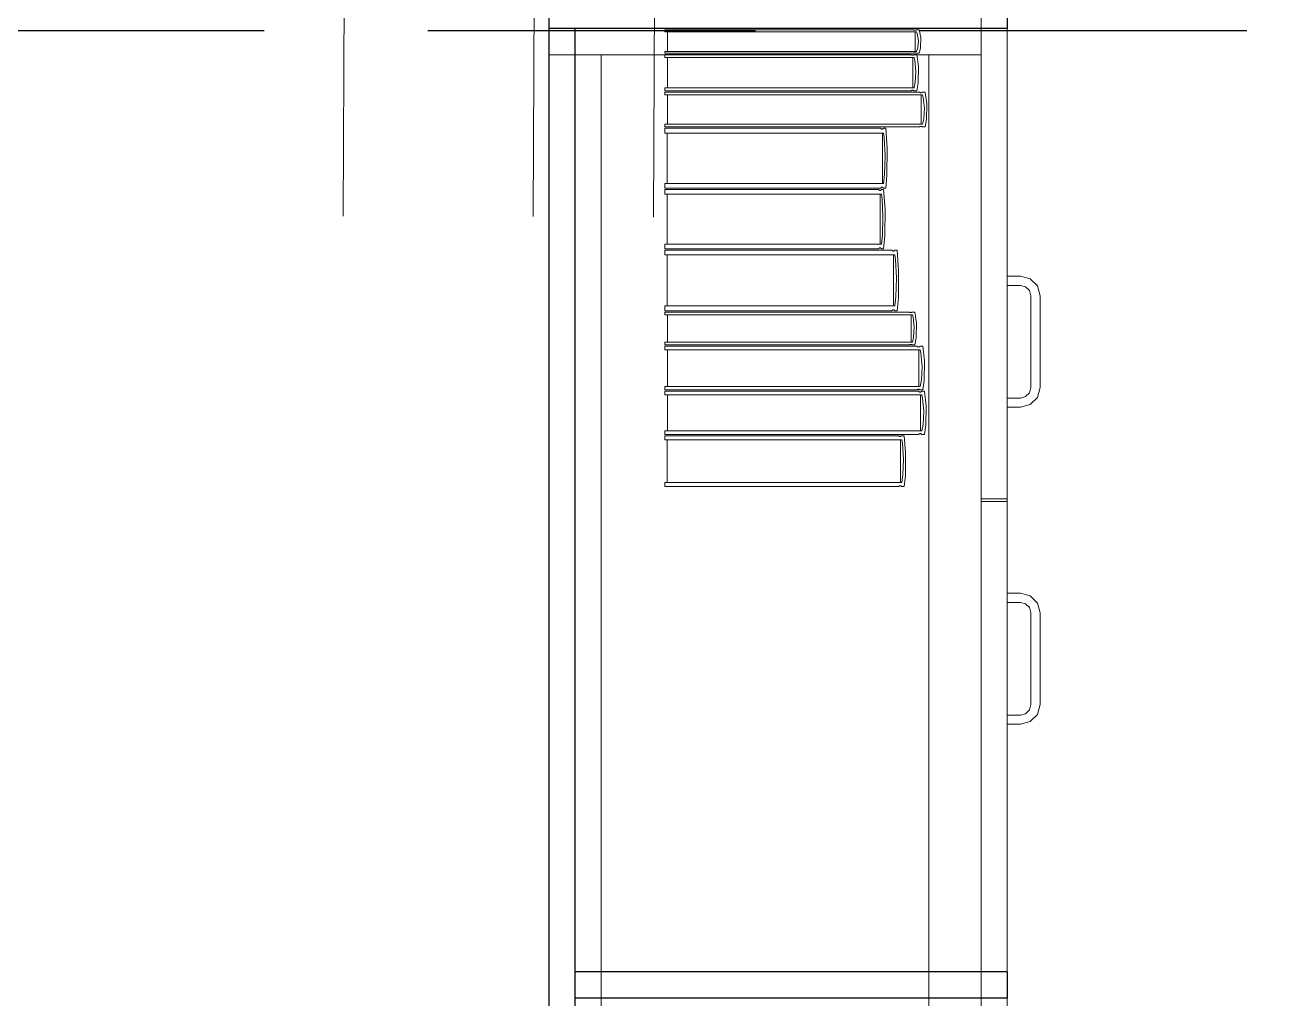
# Model space of a CAD drawing. Header units: inches. Extents: x -19 to 5698, y -728 to 92.
# Drawn here: x 291.911 to 292.876, y 22.592 to 23.335 of the extents above; entities that cross this region are included whole.
import ezdxf

# ---------------------------------------------------------------- set-up
doc = ezdxf.new("R2010")
doc.units = ezdxf.units.IN
doc.header["$MEASUREMENT"] = 0
doc.set_wipeout_variables(frame=1)
for name, pattern in [('HIDDEN', [0.375, 0.25, -0.125]), ('RAYITAS', [0.375, 0.25, -0.125]), ('Wipeout_Contour', [1, 0, -1])]:
    doc.linetypes.add(name, pattern=pattern)
for name, color, linetype, lineweight in [('00 conduct tomacorr', 120, 'HIDDEN', 30), ('T-TECHO-E', 150, 'Continuous', 20), ('TOMACORRIENTE', 22, 'RAYITAS', 9)]:
    doc.layers.add(name, color=color, linetype=linetype, lineweight=lineweight)
doc.layers.add('Interior - Mobiliario', color=7, linetype='Continuous')

# ---------------------------------------------------------------- blocks, each defined once
blk = doc.blocks.new('a')
at = {"layer": 'TOMACORRIENTE', "ltscale": 0.05}
h = blk.add_hatch(color=4, dxfattribs=at)
edge = h.paths.add_edge_path()
edge.add_arc((0, 0.0752), 0.02106, 0, 360)
at = {"layer": 'TOMACORRIENTE', "color": 4}
for p, q in [((-0.14553, 0.09625), (-0.0515, 0.09625)), ((-0.09851, 0.09625), (-0.09851, -0.09657)), ((0, 0.09625), (0, -0.09625)), ((0.06232, -0.09625), (0.06232, 0.09625))]:
    blk.add_line(p, q, dxfattribs=at)
blk.add_circle((0, 0.0752), 0.02106, dxfattribs=at)
blk = doc.blocks.new('CABLE 3FACE')
at = {"layer": 'T-TECHO-E', "rotation": 59.94170052614085}
blk.add_blockref('a', (0, 0), dxfattribs=at)

msp = doc.modelspace()

# ---------------------------------------------------------------- linework, layer by layer
at = {"layer": 'Interior - Mobiliario', "color": 175, "linetype": 'Continuous', "lineweight": 13}
for p, q in [((292.33073, 23.33237), (292.33073, 21.87237)), ((292.64073, 23.33237), (292.33073, 23.33237)), ((292.64073, 21.87237), (292.64073, 23.33237)), ((292.59234, 23.31761), (292.59144, 23.31493)), ((292.59283, 23.32311), (292.59234, 23.31761)), ((292.59338, 23.3135), (292.59444, 23.31742)), ((292.59444, 23.31742), (292.59469, 23.32541)), ((292.60073, 23.31237), (292.35073, 23.31237)), ((292.59144, 23.31493), (292.39938, 23.31493)), ((292.39938, 23.31493), (292.39938, 23.3135)), ((292.39938, 23.3135), (292.58913, 23.3135)), ((292.58733, 23.3125), (292.39938, 23.3125)), ((292.39938, 23.3125), (292.39938, 23.31029)), ((292.39938, 23.31029), (292.58962, 23.31029)), ((292.40131, 23.31029), (292.40131, 23.28705)), ((292.58743, 23.31239), (292.58733, 23.3125)), ((292.58767, 23.31223), (292.58743, 23.31239)), ((292.58794, 23.31211), (292.58767, 23.31223)), ((292.58822, 23.31205), (292.58794, 23.31211)), ((292.5885, 23.31204), (292.58822, 23.31205)), ((292.58878, 23.31209), (292.5885, 23.31204)), ((292.58866, 23.28705), (292.58866, 23.31029)), ((292.58905, 23.3122), (292.58878, 23.31209)), ((292.58929, 23.31235), (292.58905, 23.3122)), ((292.58913, 23.3135), (292.58929, 23.3136)), ((292.58929, 23.3136), (292.58954, 23.3137)), ((292.58945, 23.3125), (292.58929, 23.31235)), ((292.59154, 23.3125), (292.58945, 23.3125)), ((292.58954, 23.3137), (292.58981, 23.31377)), ((292.58962, 23.31029), (292.59019, 23.30819)), ((292.58981, 23.31377), (292.59009, 23.3138)), ((292.59009, 23.3138), (292.59037, 23.3138)), ((292.59019, 23.30819), (292.59099, 23.29971)), ((292.59037, 23.3138), (292.59066, 23.31376)), ((292.59066, 23.31376), (292.59092, 23.31368)), ((292.59092, 23.31368), (292.59117, 23.31357)), ((292.59117, 23.31357), (292.59127, 23.3135)), ((292.59127, 23.3135), (292.59338, 23.3135)), ((292.59283, 23.30328), (292.59154, 23.3125)), ((292.64073, 23.31237), (292.60073, 23.31237)), ((292.59099, 23.29971), (292.5905, 23.29119)), ((292.59259, 23.2909), (292.59283, 23.30328)), ((292.5905, 23.29119), (292.58962, 23.28705)), ((292.59154, 23.28483), (292.59259, 23.2909)), ((292.58962, 23.28705), (292.39938, 23.28705)), ((292.39938, 23.28705), (292.39938, 23.28483)), ((292.39938, 23.28483), (292.58733, 23.28483)), ((292.5936, 23.28383), (292.39938, 23.28383)), ((292.39938, 23.28383), (292.39938, 23.28171)), ((292.39938, 23.28171), (292.59597, 23.28171)), ((292.40137, 23.28171), (292.40137, 23.25939)), ((292.58733, 23.28483), (292.58748, 23.28498)), ((292.58748, 23.28498), (292.58773, 23.28514)), ((292.58773, 23.28514), (292.588, 23.28524)), ((292.588, 23.28524), (292.58828, 23.2853)), ((292.58828, 23.2853), (292.58856, 23.28529)), ((292.58856, 23.28529), (292.58884, 23.28523)), ((292.58884, 23.28523), (292.5891, 23.28511)), ((292.5891, 23.28511), (292.58935, 23.28494)), ((292.58935, 23.28494), (292.58945, 23.28483)), ((292.58945, 23.28483), (292.59154, 23.28483)), ((292.59371, 23.28373), (292.5936, 23.28383)), ((292.59396, 23.28357), (292.59371, 23.28373)), ((292.59424, 23.28346), (292.59396, 23.28357)), ((292.59452, 23.2834), (292.59424, 23.28346)), ((292.59482, 23.28339), (292.59452, 23.2834)), ((292.5951, 23.28344), (292.59482, 23.28339)), ((292.59498, 23.25939), (292.59498, 23.28171)), ((292.59538, 23.28354), (292.5951, 23.28344)), ((292.59564, 23.28369), (292.59538, 23.28354)), ((292.5958, 23.28383), (292.59564, 23.28369)), ((292.59796, 23.28383), (292.5958, 23.28383)), ((292.59597, 23.28171), (292.59656, 23.27969)), ((292.59656, 23.27969), (292.59739, 23.27155)), ((292.59929, 23.27497), (292.59796, 23.28383)), ((292.59739, 23.27155), (292.59689, 23.26337)), ((292.59905, 23.26309), (292.59929, 23.27497)), ((292.59689, 23.26337), (292.59597, 23.25939)), ((292.59796, 23.25726), (292.59905, 23.26309)), ((292.59597, 23.25939), (292.39938, 23.25939)), ((292.39938, 23.25939), (292.39938, 23.25726)), ((292.39938, 23.25726), (292.5936, 23.25726)), ((292.56418, 23.25626), (292.39938, 23.25626)), ((292.39938, 23.25626), (292.39938, 23.2526)), ((292.39938, 23.2526), (292.56619, 23.2526)), ((292.40107, 23.2526), (292.40107, 23.21419)), ((292.56427, 23.25609), (292.56418, 23.25626)), ((292.56448, 23.25581), (292.56427, 23.25609)), ((292.56472, 23.25561), (292.56448, 23.25581)), ((292.56496, 23.25551), (292.56472, 23.25561)), ((292.56521, 23.2555), (292.56496, 23.25551)), ((292.56545, 23.25558), (292.56521, 23.2555)), ((292.56535, 23.21419), (292.56535, 23.2526)), ((292.56569, 23.25576), (292.56545, 23.25558)), ((292.5659, 23.25602), (292.56569, 23.25576)), ((292.56604, 23.25626), (292.5659, 23.25602)), ((292.56788, 23.25626), (292.56604, 23.25626)), ((292.56619, 23.2526), (292.56669, 23.24914)), ((292.56901, 23.24101), (292.56788, 23.25626)), ((292.5936, 23.25726), (292.59376, 23.25741)), ((292.59376, 23.25741), (292.59402, 23.25756)), ((292.59402, 23.25756), (292.5943, 23.25766)), ((292.5943, 23.25766), (292.59459, 23.25771)), ((292.59459, 23.25771), (292.59488, 23.2577)), ((292.59488, 23.2577), (292.59517, 23.25764)), ((292.59517, 23.25764), (292.59544, 23.25753)), ((292.59544, 23.25753), (292.59569, 23.25737)), ((292.59569, 23.25737), (292.5958, 23.25726)), ((292.5958, 23.25726), (292.59796, 23.25726)), ((292.56669, 23.24914), (292.56739, 23.23512)), ((292.5688, 23.22056), (292.56901, 23.24101)), ((292.56739, 23.23512), (292.56696, 23.22104)), ((292.56696, 23.22104), (292.56619, 23.21419)), ((292.56619, 23.21419), (292.39938, 23.21419)), ((292.39938, 23.21419), (292.39938, 23.21054)), ((292.56477, 23.21122), (292.56501, 23.2113)), ((292.56501, 23.2113), (292.56526, 23.21129)), ((292.56526, 23.21129), (292.56551, 23.21118)), ((292.56788, 23.21054), (292.5688, 23.22056)), ((292.39938, 23.21054), (292.56418, 23.21054)), ((292.56264, 23.20954), (292.39938, 23.20954)), ((292.39938, 23.20954), (292.39938, 23.20591)), ((292.39938, 23.20591), (292.56464, 23.20591)), ((292.40105, 23.20591), (292.40105, 23.16787)), ((292.56274, 23.20936), (292.56264, 23.20954)), ((292.56295, 23.20908), (292.56274, 23.20936)), ((292.56318, 23.20889), (292.56295, 23.20908)), ((292.56342, 23.20879), (292.56318, 23.20889)), ((292.56366, 23.20878), (292.56342, 23.20879)), ((292.56391, 23.20886), (292.56366, 23.20878)), ((292.5638, 23.16787), (292.5638, 23.20591)), ((292.56414, 23.20903), (292.56391, 23.20886)), ((292.56435, 23.20929), (292.56414, 23.20903)), ((292.56418, 23.21054), (292.56432, 23.21078)), ((292.56432, 23.21078), (292.56453, 23.21104)), ((292.56449, 23.20954), (292.56435, 23.20929)), ((292.56631, 23.20954), (292.56449, 23.20954)), ((292.56453, 23.21104), (292.56477, 23.21122)), ((292.56464, 23.20591), (292.56513, 23.20248)), ((292.56513, 23.20248), (292.56583, 23.18859)), ((292.56551, 23.21118), (292.56574, 23.21099)), ((292.56574, 23.21099), (292.56595, 23.21071)), ((292.56595, 23.21071), (292.56604, 23.21054)), ((292.56604, 23.21054), (292.56788, 23.21054)), ((292.56743, 23.19443), (292.56631, 23.20954)), ((292.56722, 23.17418), (292.56743, 23.19443)), ((292.56583, 23.18859), (292.5654, 23.17466)), ((292.5654, 23.17466), (292.56464, 23.16787)), ((292.56631, 23.16425), (292.56722, 23.17418)), ((292.56464, 23.16787), (292.39938, 23.16787)), ((292.39938, 23.16787), (292.39938, 23.16425)), ((292.39938, 23.16425), (292.56264, 23.16425)), ((292.57269, 23.16325), (292.39938, 23.16325)), ((292.39938, 23.16325), (292.39938, 23.15955)), ((292.56264, 23.16425), (292.56278, 23.16449)), ((292.56278, 23.16449), (292.563, 23.16475)), ((292.563, 23.16475), (292.56323, 23.16493)), ((292.56323, 23.16493), (292.56347, 23.16501)), ((292.56347, 23.16501), (292.56372, 23.165)), ((292.56372, 23.165), (292.56396, 23.16489)), ((292.56396, 23.16489), (292.56419, 23.1647)), ((292.56419, 23.1647), (292.5644, 23.16443)), ((292.5644, 23.16443), (292.56449, 23.16425)), ((292.56449, 23.16425), (292.56631, 23.16425)), ((292.57279, 23.16307), (292.57269, 23.16325)), ((292.57301, 23.16279), (292.57279, 23.16307)), ((292.57465, 23.16325), (292.57451, 23.163)), ((292.57658, 23.16325), (292.57465, 23.16325)), ((292.57777, 23.14781), (292.57658, 23.16325)), ((292.39938, 23.15955), (292.57481, 23.15955)), ((292.40116, 23.15955), (292.40116, 23.12065)), ((292.57326, 23.16259), (292.57301, 23.16279)), ((292.57351, 23.16249), (292.57326, 23.16259)), ((292.57377, 23.16248), (292.57351, 23.16249)), ((292.57403, 23.16256), (292.57377, 23.16248)), ((292.57392, 23.12065), (292.57392, 23.15955)), ((292.57428, 23.16274), (292.57403, 23.16256)), ((292.57451, 23.163), (292.57428, 23.16274)), ((292.57481, 23.15955), (292.57533, 23.15603)), ((292.57533, 23.15603), (292.57607, 23.14184)), ((292.57755, 23.1271), (292.57777, 23.14781)), ((292.57607, 23.14184), (292.57562, 23.12758)), ((292.67073, 23.14337), (292.66073, 23.14337)), ((292.66073, 23.14337), (292.66073, 23.13637)), ((292.66073, 23.13637), (292.67073, 23.13637)), ((292.67823, 23.14136), (292.67073, 23.14337)), ((292.67073, 23.13637), (292.67473, 23.1353)), ((292.67473, 23.1353), (292.67766, 23.13237)), ((292.68372, 23.13587), (292.67823, 23.14136)), ((292.68573, 23.12837), (292.68372, 23.13587)), ((292.57562, 23.12758), (292.57481, 23.12065)), ((292.57658, 23.11694), (292.57755, 23.1271)), ((292.67766, 23.13237), (292.67873, 23.12837)), ((292.67873, 23.12837), (292.67873, 23.05837)), ((292.68573, 23.05837), (292.68573, 23.12837)), ((292.57481, 23.12065), (292.39938, 23.12065)), ((292.39938, 23.12065), (292.39938, 23.11694)), ((292.39938, 23.11694), (292.57269, 23.11694)), ((292.58596, 23.11594), (292.39938, 23.11594)), ((292.39938, 23.11594), (292.39938, 23.11394)), ((292.57269, 23.11694), (292.57284, 23.11719)), ((292.57284, 23.11719), (292.57306, 23.11746)), ((292.57306, 23.11746), (292.57331, 23.11763)), ((292.57331, 23.11763), (292.57357, 23.11772)), ((292.57357, 23.11772), (292.57383, 23.11771)), ((292.57383, 23.11771), (292.57409, 23.1176)), ((292.57409, 23.1176), (292.57433, 23.1174)), ((292.57433, 23.1174), (292.57455, 23.11712)), ((292.57455, 23.11712), (292.57465, 23.11694)), ((292.57465, 23.11694), (292.57658, 23.11694)), ((292.58606, 23.11585), (292.58596, 23.11594)), ((292.5863, 23.11569), (292.58606, 23.11585)), ((292.58657, 23.11559), (292.5863, 23.11569)), ((292.58684, 23.11553), (292.58657, 23.11559)), ((292.58712, 23.11552), (292.58684, 23.11553)), ((292.5874, 23.11557), (292.58712, 23.11552)), ((292.58767, 23.11567), (292.5874, 23.11557)), ((292.58791, 23.11581), (292.58767, 23.11567)), ((292.58807, 23.11594), (292.58791, 23.11581)), ((292.59014, 23.11594), (292.58807, 23.11594)), ((292.59142, 23.10759), (292.59014, 23.11594)), ((292.39938, 23.11394), (292.58824, 23.11394)), ((292.40129, 23.11394), (292.40129, 23.09289)), ((292.58728, 23.09289), (292.58728, 23.11394)), ((292.58824, 23.11394), (292.5888, 23.11204)), ((292.5888, 23.11204), (292.5896, 23.10435)), ((292.59119, 23.09638), (292.59142, 23.10759)), ((292.58911, 23.09664), (292.58824, 23.09289)), ((292.5896, 23.10435), (292.58911, 23.09664)), ((292.59014, 23.09088), (292.59119, 23.09638)), ((292.58824, 23.09289), (292.39938, 23.09289)), ((292.39938, 23.09289), (292.39938, 23.09088)), ((292.39938, 23.09088), (292.58596, 23.09088)), ((292.59187, 23.08988), (292.39938, 23.08988)), ((292.39938, 23.08988), (292.39938, 23.08721)), ((292.39938, 23.08721), (292.59422, 23.08721)), ((292.40135, 23.08721), (292.40135, 23.05916)), ((292.58596, 23.09088), (292.58611, 23.09102)), ((292.58611, 23.09102), (292.58636, 23.09116)), ((292.58636, 23.09116), (292.58663, 23.09126)), ((292.58663, 23.09126), (292.5869, 23.0913)), ((292.5869, 23.0913), (292.58718, 23.0913)), ((292.58718, 23.0913), (292.58746, 23.09124)), ((292.58746, 23.09124), (292.58772, 23.09113)), ((292.58772, 23.09113), (292.58796, 23.09098)), ((292.58796, 23.09098), (292.58807, 23.09088)), ((292.58807, 23.09088), (292.59014, 23.09088)), ((292.59198, 23.08975), (292.59187, 23.08988)), ((292.59222, 23.08955), (292.59198, 23.08975)), ((292.5925, 23.08941), (292.59222, 23.08955)), ((292.59278, 23.08933), (292.5925, 23.08941)), ((292.59307, 23.08933), (292.59278, 23.08933)), ((292.59336, 23.08939), (292.59307, 23.08933)), ((292.59323, 23.05916), (292.59323, 23.08721)), ((292.59363, 23.08951), (292.59336, 23.08939)), ((292.59388, 23.0897), (292.59363, 23.08951)), ((292.59405, 23.08988), (292.59388, 23.0897)), ((292.59619, 23.08988), (292.59405, 23.08988)), ((292.59422, 23.08721), (292.5948, 23.08468)), ((292.59751, 23.07875), (292.59619, 23.08988)), ((292.5948, 23.08468), (292.59562, 23.07444)), ((292.59726, 23.06381), (292.59751, 23.07875)), ((292.59562, 23.07444), (292.59512, 23.06416)), ((292.59422, 23.05916), (292.39938, 23.05916)), ((292.39938, 23.05916), (292.39938, 23.05649)), ((292.59228, 23.05686), (292.59256, 23.05699)), ((292.59256, 23.05699), (292.59284, 23.05705)), ((292.59284, 23.05705), (292.59313, 23.05704)), ((292.59313, 23.05704), (292.59342, 23.05696)), ((292.59342, 23.05696), (292.59369, 23.05682)), ((292.59512, 23.06416), (292.59422, 23.05916)), ((292.59619, 23.05649), (292.59726, 23.06381)), ((292.67873, 23.05837), (292.67766, 23.05437)), ((292.68372, 23.05087), (292.68573, 23.05837)), ((292.39938, 23.05649), (292.59187, 23.05649)), ((292.59315, 23.05549), (292.39938, 23.05549)), ((292.39938, 23.05549), (292.39938, 23.05286)), ((292.39938, 23.05286), (292.59551, 23.05286)), ((292.40137, 23.05286), (292.40137, 23.02525)), ((292.59187, 23.05649), (292.59203, 23.05667)), ((292.59203, 23.05667), (292.59228, 23.05686)), ((292.59326, 23.05536), (292.59315, 23.05549)), ((292.59351, 23.05516), (292.59326, 23.05536)), ((292.59378, 23.05502), (292.59351, 23.05516)), ((292.59369, 23.05682), (292.59394, 23.05662)), ((292.59407, 23.05495), (292.59378, 23.05502)), ((292.59394, 23.05662), (292.59405, 23.05649)), ((292.59405, 23.05649), (292.59619, 23.05649)), ((292.59436, 23.05494), (292.59407, 23.05495)), ((292.59465, 23.055), (292.59436, 23.05494)), ((292.59452, 23.02525), (292.59452, 23.05286)), ((292.59492, 23.05512), (292.59465, 23.055)), ((292.59518, 23.05531), (292.59492, 23.05512)), ((292.59534, 23.05549), (292.59518, 23.05531)), ((292.5975, 23.05549), (292.59534, 23.05549)), ((292.59551, 23.05286), (292.5961, 23.05037)), ((292.5961, 23.05037), (292.59693, 23.04029)), ((292.59883, 23.04453), (292.5975, 23.05549)), ((292.66073, 23.05037), (292.66073, 23.04337)), ((292.67073, 23.05037), (292.66073, 23.05037)), ((292.67473, 23.05144), (292.67073, 23.05037)), ((292.67766, 23.05437), (292.67473, 23.05144)), ((292.67823, 23.04538), (292.68372, 23.05087)), ((292.59693, 23.04029), (292.59643, 23.03017)), ((292.59858, 23.02983), (292.59883, 23.04453)), ((292.66073, 23.04337), (292.67073, 23.04337)), ((292.67073, 23.04337), (292.67823, 23.04538)), ((292.59643, 23.03017), (292.59551, 23.02525)), ((292.5975, 23.02262), (292.59858, 23.02983)), ((292.59551, 23.02525), (292.39938, 23.02525)), ((292.39938, 23.02525), (292.39938, 23.02262)), ((292.39938, 23.02262), (292.59315, 23.02262)), ((292.57791, 23.02162), (292.39938, 23.02162)), ((292.39938, 23.02162), (292.39938, 23.01851)), ((292.39938, 23.01851), (292.58009, 23.01851)), ((292.40121, 23.01851), (292.40121, 22.98586)), ((292.57801, 23.02147), (292.57791, 23.02162)), ((292.57824, 23.02123), (292.57801, 23.02147)), ((292.57849, 23.02107), (292.57824, 23.02123)), ((292.57876, 23.02098), (292.57849, 23.02107)), ((292.57903, 23.02097), (292.57876, 23.02098)), ((292.57929, 23.02104), (292.57903, 23.02097)), ((292.57918, 22.98586), (292.57918, 23.01851)), ((292.57955, 23.02119), (292.57929, 23.02104)), ((292.57978, 23.02141), (292.57955, 23.02119)), ((292.57993, 23.02162), (292.57978, 23.02141)), ((292.58192, 23.02162), (292.57993, 23.02162)), ((292.58009, 23.01851), (292.58063, 23.01556)), ((292.58314, 23.00866), (292.58192, 23.02162)), ((292.59315, 23.02262), (292.59331, 23.0228)), ((292.59331, 23.0228), (292.59357, 23.02298)), ((292.59357, 23.02298), (292.59384, 23.02311)), ((292.59384, 23.02311), (292.59413, 23.02317)), ((292.59413, 23.02317), (292.59442, 23.02316)), ((292.59442, 23.02316), (292.59471, 23.02309)), ((292.59471, 23.02309), (292.59498, 23.02295)), ((292.59498, 23.02295), (292.59523, 23.02275)), ((292.59523, 23.02275), (292.59534, 23.02262)), ((292.59534, 23.02262), (292.5975, 23.02262)), ((292.58063, 23.01556), (292.58139, 23.00364)), ((292.58139, 23.00364), (292.58093, 22.99168)), ((292.58291, 22.99127), (292.58314, 23.00866)), ((292.58093, 22.99168), (292.58009, 22.98586)), ((292.58192, 22.98275), (292.58291, 22.99127)), ((292.58009, 22.98586), (292.39938, 22.98586)), ((292.39938, 22.98586), (292.39938, 22.98275)), ((292.39938, 22.98275), (292.57791, 22.98275)), ((292.57791, 22.98275), (292.57806, 22.98296)), ((292.57806, 22.98296), (292.5783, 22.98318)), ((292.5783, 22.98318), (292.57855, 22.98333)), ((292.57855, 22.98333), (292.57882, 22.9834)), ((292.57882, 22.9834), (292.57908, 22.98339)), ((292.57908, 22.98339), (292.57935, 22.9833)), ((292.57935, 22.9833), (292.5796, 22.98313)), ((292.5796, 22.98313), (292.57983, 22.9829)), ((292.57983, 22.9829), (292.57993, 22.98275)), ((292.57993, 22.98275), (292.58192, 22.98275)), ((292.66073, 22.97337), (292.64073, 22.97337)), ((292.66073, 22.97137), (292.64073, 22.97137)), ((292.66073, 22.90137), (292.67073, 22.90137)), ((292.66073, 22.89437), (292.66073, 22.90137)), ((292.67073, 22.89437), (292.66073, 22.89437)), ((292.67073, 22.90137), (292.67823, 22.89936)), ((292.67473, 22.8933), (292.67073, 22.89437)), ((292.67766, 22.89037), (292.67473, 22.8933)), ((292.67823, 22.89936), (292.68372, 22.89387)), ((292.68372, 22.89387), (292.68573, 22.88637)), ((292.67873, 22.88637), (292.67766, 22.89037)), ((292.67873, 22.81637), (292.67873, 22.88637)), ((292.68573, 22.88637), (292.68573, 22.81637)), ((292.67766, 22.81237), (292.67873, 22.81637)), ((292.68573, 22.81637), (292.68372, 22.80887)), ((292.66073, 22.80837), (292.67073, 22.80837)), ((292.66073, 22.80137), (292.66073, 22.80837)), ((292.67073, 22.80837), (292.67473, 22.80944)), ((292.67473, 22.80944), (292.67766, 22.81237)), ((292.68372, 22.80887), (292.67823, 22.80338)), ((292.67073, 22.80137), (292.66073, 22.80137)), ((292.67823, 22.80338), (292.67073, 22.80137))]:
    msp.add_line(p, q, dxfattribs=at)

# ---------------------------------------------------------------- next in the draw order: wipeouts: each hides what was drawn before it
at = {"color": 254, "linetype": 'Wipeout_Contour', "lineweight": 0, "ltscale": 9709.11211}
msp.add_wipeout([(292.66073, 22.59237), (292.66073, 22.61237), (292.33073, 22.61237), (292.33073, 22.59237)], dxfattribs=at).dxf.layer = 'Interior - Mobiliario'

# ---------------------------------------------------------------- next in the draw order: linework, layer by layer
at = {"layer": 'Interior - Mobiliario', "color": 175, "linetype": 'Continuous', "lineweight": 13}
for p, q in [((292.35073, 21.89237), (292.35073, 23.31237)), ((292.60073, 23.31237), (292.60073, 21.89237)), ((292.64073, 21.89237), (292.64073, 23.31237)), ((292.64073, 22.61237), (292.64073, 22.97137)), ((292.66073, 22.61237), (292.66073, 22.97137)), ((292.33073, 22.61237), (292.33073, 22.59237)), ((292.66073, 22.61237), (292.33073, 22.61237)), ((292.66073, 22.61237), (292.64073, 22.61237)), ((292.66073, 22.59237), (292.66073, 22.61237)), ((292.66073, 22.59237), (292.66073, 22.61237)), ((292.33073, 22.59237), (292.66073, 22.59237)), ((292.64073, 22.59237), (292.64073, 22.23337)), ((292.66073, 22.59237), (292.64073, 22.59237)), ((292.66073, 22.59237), (292.66073, 22.23337))]:
    msp.add_line(p, q, dxfattribs=at)
at = {"layer": 'Interior - Mobiliario', "color": 175, "linetype": 'Continuous', "lineweight": 30}
for p, q in [((292.66073, 22.61237), (292.33073, 22.61237)), ((292.33073, 22.61237), (292.33073, 22.59237)), ((292.66073, 22.61237), (292.66073, 22.59237)), ((292.66073, 22.59237), (292.33073, 22.59237))]:
    msp.add_line(p, q, dxfattribs=at)

# ---------------------------------------------------------------- next in the draw order: wipeouts: each hides what was drawn before it
at = {"color": 254, "linetype": 'Wipeout_Contour', "lineweight": 0, "ltscale": 9708.412575}
msp.add_wipeout([(292.33073, 21.87237), (292.33073, 23.33237), (292.31073, 23.33237), (292.31073, 21.87237)], dxfattribs=at).dxf.layer = 'Interior - Mobiliario'

# ---------------------------------------------------------------- next in the draw order: linework, layer by layer
at = {"layer": 'Interior - Mobiliario', "color": 175, "linetype": 'Continuous', "lineweight": 30}
for p, q in [((292.33073, 23.33237), (292.31073, 23.33237)), ((292.31073, 23.33237), (292.31073, 21.87237)), ((292.33073, 23.33237), (292.33073, 21.87237))]:
    msp.add_line(p, q, dxfattribs=at)
at = {"layer": 'Interior - Mobiliario', "color": 175, "linetype": 'Continuous', "lineweight": 13}
for p, q in [((292.31073, 23.33237), (292.31073, 21.87237)), ((292.33073, 23.33237), (292.31073, 23.33237)), ((292.33073, 21.87237), (292.33073, 23.33237)), ((292.31073, 23.31237), (292.31073, 21.89237)), ((292.35073, 23.31237), (292.31073, 23.31237)), ((292.33073, 22.61237), (292.33073, 22.59237)), ((292.66073, 22.61237), (292.33073, 22.61237)), ((292.33073, 22.59237), (292.66073, 22.59237))]:
    msp.add_line(p, q, dxfattribs=at)

# ---------------------------------------------------------------- next in the draw order: wipeouts: each hides what was drawn before it
at = {"color": 254, "linetype": 'Wipeout_Contour', "lineweight": 0, "ltscale": 9709.100125}
msp.add_wipeout([(292.66073, 23.33237), (292.66073, 23.35237), (292.31073, 23.35237), (292.31073, 23.33237)], dxfattribs=at).dxf.layer = 'Interior - Mobiliario'

# ---------------------------------------------------------------- next in the draw order: linework, layer by layer
at = {"layer": '00 conduct tomacorr'}
msp.add_line((293.96851, 23.33064, -0.00063), (287.39852, 23.33064, -0.00063), dxfattribs=at)
at = {"layer": 'Interior - Mobiliario', "color": 175, "linetype": 'Continuous', "lineweight": 30}
for p, q in [((292.31073, 23.35237), (292.31073, 23.33237)), ((292.66073, 23.35237), (292.66073, 23.33237)), ((292.66073, 23.33237), (292.31073, 23.33237))]:
    msp.add_line(p, q, dxfattribs=at)
at = {"layer": 'Interior - Mobiliario', "color": 175, "linetype": 'Continuous', "lineweight": 13}
for p, q in [((292.31073, 23.35237), (292.31073, 23.33237)), ((292.31073, 23.35237), (292.31073, 23.31237)), ((292.31073, 21.85237), (292.31073, 23.35237)), ((292.64073, 23.31237), (292.64073, 23.35237)), ((292.66073, 23.33237), (292.66073, 23.35237)), ((292.66073, 23.35237), (292.66073, 21.85237)), ((292.31073, 23.33237), (292.66073, 23.33237)), ((292.31073, 23.33237), (292.31073, 21.87237)), ((292.66073, 23.33237), (292.31073, 23.33237)), ((292.33073, 23.33237), (292.33073, 21.87237)), ((292.66073, 23.33237), (292.33073, 23.33237)), ((292.33073, 23.33237), (292.33073, 21.87237)), ((292.64073, 23.33237), (292.33073, 23.33237)), ((292.33073, 23.33237), (292.33073, 21.87237)), ((292.64073, 23.33237), (292.33073, 23.33237)), ((292.58913, 23.33137), (292.39938, 23.33137)), ((292.39938, 23.33137), (292.39938, 23.32994)), ((292.39938, 23.32994), (292.59144, 23.32994)), ((292.40132, 23.32994), (292.40132, 23.31493)), ((292.58923, 23.3313), (292.58913, 23.33137)), ((292.58948, 23.33119), (292.58923, 23.3313)), ((292.58975, 23.33112), (292.58948, 23.33119)), ((292.59003, 23.33108), (292.58975, 23.33112)), ((292.59031, 23.33107), (292.59003, 23.33108)), ((292.59059, 23.33111), (292.59031, 23.33107)), ((292.59047, 23.31493), (292.59047, 23.32994)), ((292.59086, 23.33117), (292.59059, 23.33111)), ((292.59111, 23.33128), (292.59086, 23.33117)), ((292.59127, 23.33137), (292.59111, 23.33128)), ((292.59338, 23.33137), (292.59127, 23.33137)), ((292.59144, 23.32994), (292.59202, 23.32859)), ((292.59202, 23.32859), (292.59283, 23.32311)), ((292.59469, 23.32541), (292.59338, 23.33137)), ((292.64073, 21.87237), (292.64073, 23.33237)), ((292.64073, 21.87237), (292.64073, 23.33237)), ((292.64073, 23.33237), (292.64073, 22.97337)), ((292.66073, 23.33237), (292.64073, 23.33237)), ((292.66073, 21.87237), (292.66073, 23.33237)), ((292.66073, 21.87237), (292.66073, 23.33237)), ((292.66073, 23.33237), (292.66073, 22.97337))]:
    msp.add_line(p, q, dxfattribs=at)

# ---------------------------------------------------------------- next in the draw order: block references
at = {"layer": '00 conduct tomacorr', "xscale": 1.47256122672843, "yscale": 1.47256122672843, "zscale": 1.47256122672843, "rotation": 299.7894777823319}
msp.add_blockref('CABLE 3FACE', (292.2996, 23.33064, -0.00063), dxfattribs=at)

doc.saveas('drawing.dxf')
